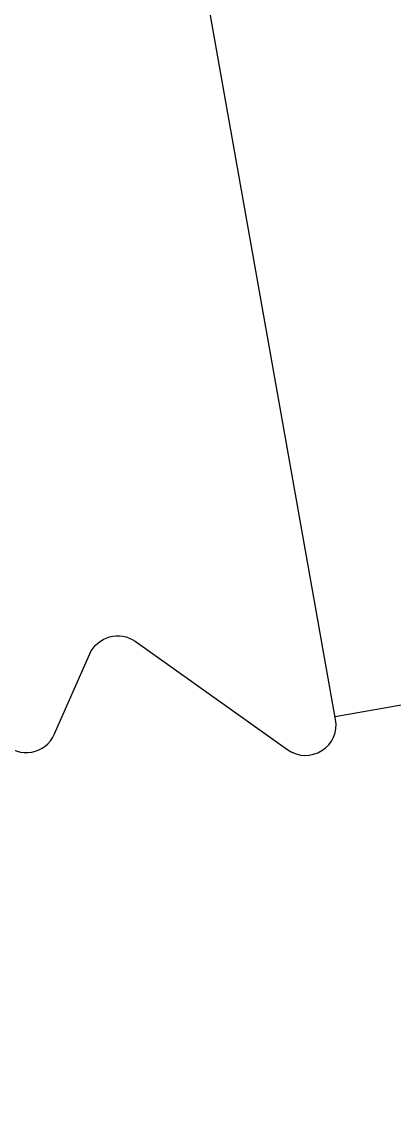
# Model space of a CAD drawing. Header units: millimetres. Extents: x -65527 to 8894748, y -37603 to 223697.
# Drawn here: x -31417.26 to -31413.55, y 101108.53 to 101119.33 of the extents above; entities that cross this region are included whole.
import ezdxf

# ---------------------------------------------------------------- set-up
doc = ezdxf.new("R2010")
doc.units = ezdxf.units.MM
doc.header["$LTSCALE"] = 10
doc.layers.add('Архитектура', color=251, linetype='Continuous')

msp = doc.modelspace()

# ---------------------------------------------------------------- linework, layer by layer
at = {"layer": 'Архитектура', "lineweight": 25, "transparency": 33554684}
msp.add_lwpolyline([(-31425.035, 101111.941), (-31424.315, 101112.068, 0.109814), (-31424.193, 101112.119), (-31422.301, 101113.321, -0.800036), (-31421.861, 101112.921, -0.079083), (-31423.86, 101110.515, 0.348803), (-31424.03, 101110.047, 0.436125), (-31423.158, 101109.905, 0.038423), (-31421.979, 101111.117, -0.086853), (-31420.369, 101112.467, -0.346763), (-31419.995, 101112.418), (-31419.387, 101111.783, 0.527877), (-31418.892, 101111.871), (-31418.539, 101112.676, -0.527877), (-31418.043, 101112.764), (-31417.435, 101112.129, 0.527877), (-31416.94, 101112.217), (-31416.587, 101113.022, -0.469739), (-31416.135, 101113.147), (-31414.614, 101112.064, 0.667984), (-31414.139, 101112.367), (-31415.71, 101121.227, 0.414214)], format="xyb", dxfattribs=at)
msp.add_lwpolyline([(-31425.035, 101111.941), (-31424.315, 101112.068, 0.109814), (-31424.193, 101112.119), (-31422.301, 101113.321, -0.800036), (-31421.861, 101112.921, -0.079083), (-31423.86, 101110.515, 0.348803), (-31424.03, 101110.047, 0.436125), (-31423.158, 101109.905, 0.038423), (-31421.979, 101111.117, -0.086853), (-31420.369, 101112.467, -0.346763), (-31419.995, 101112.418), (-31419.387, 101111.783, 0.527877), (-31418.892, 101111.871), (-31418.539, 101112.676, -0.527877), (-31418.043, 101112.764), (-31417.435, 101112.129, 0.527877), (-31416.94, 101112.217), (-31416.587, 101113.022, -0.469739), (-31416.135, 101113.147), (-31414.614, 101112.064, 0.667984), (-31414.139, 101112.367), (-31415.71, 101121.227, 0.414214)], format="xyb", dxfattribs=at)
msp.add_lwpolyline([(-31425.035, 101111.941), (-31424.315, 101112.068, 0.109814), (-31424.193, 101112.119), (-31422.301, 101113.321, -0.800036), (-31421.861, 101112.921, -0.079083), (-31423.86, 101110.515, 0.348803), (-31424.03, 101110.047, 0.436125), (-31423.158, 101109.905, 0.038423), (-31421.979, 101111.117, -0.086853), (-31420.369, 101112.467, -0.346763), (-31419.995, 101112.418), (-31419.387, 101111.783, 0.527877), (-31418.892, 101111.871), (-31418.539, 101112.676, -0.527877), (-31418.043, 101112.764), (-31417.435, 101112.129, 0.527877), (-31416.94, 101112.217), (-31416.587, 101113.022, -0.469739), (-31416.135, 101113.147), (-31414.614, 101112.064, 0.667984), (-31414.139, 101112.367), (-31415.71, 101121.227, 0.414214)], format="xyb", dxfattribs=at)
msp.add_lwpolyline([(-31425.035, 101111.941), (-31424.315, 101112.068, 0.109814), (-31424.193, 101112.119), (-31422.301, 101113.321, -0.800036), (-31421.861, 101112.921, -0.079083), (-31423.86, 101110.515, 0.348803), (-31424.03, 101110.047, 0.436125), (-31423.158, 101109.905, 0.038423), (-31421.979, 101111.117, -0.086853), (-31420.369, 101112.467, -0.346763), (-31419.995, 101112.418), (-31419.387, 101111.783, 0.527877), (-31418.892, 101111.871), (-31418.539, 101112.676, -0.527877), (-31418.043, 101112.764), (-31417.435, 101112.129, 0.527877), (-31416.94, 101112.217), (-31416.587, 101113.022, -0.469739), (-31416.135, 101113.147), (-31414.614, 101112.064, 0.667984), (-31414.139, 101112.367), (-31415.71, 101121.227, 0.414214)], format="xyb", dxfattribs=at)
msp.add_lwpolyline([(-31425.035, 101111.941), (-31424.315, 101112.068, 0.109814), (-31424.193, 101112.119), (-31422.301, 101113.321, -0.800036), (-31421.861, 101112.921, -0.079083), (-31423.86, 101110.515, 0.348803), (-31424.03, 101110.047, 0.436125), (-31423.158, 101109.905, 0.038423), (-31421.979, 101111.117, -0.086853), (-31420.369, 101112.467, -0.346763), (-31419.995, 101112.418), (-31419.387, 101111.783, 0.527877), (-31418.892, 101111.871), (-31418.539, 101112.676, -0.527877), (-31418.043, 101112.764), (-31417.435, 101112.129, 0.527877), (-31416.94, 101112.217), (-31416.587, 101113.022, -0.469739), (-31416.135, 101113.147), (-31414.614, 101112.064, 0.667984), (-31414.139, 101112.367), (-31415.71, 101121.227, 0.414214)], format="xyb", dxfattribs=at)
msp.add_lwpolyline([(-31425.035, 101111.941), (-31424.315, 101112.068, 0.109814), (-31424.193, 101112.119), (-31422.301, 101113.321, -0.800036), (-31421.861, 101112.921, -0.079083), (-31423.86, 101110.515, 0.348803), (-31424.03, 101110.047, 0.436125), (-31423.158, 101109.905, 0.038423), (-31421.979, 101111.117, -0.086853), (-31420.369, 101112.467, -0.346763), (-31419.995, 101112.418), (-31419.387, 101111.783, 0.527877), (-31418.892, 101111.871), (-31418.539, 101112.676, -0.527877), (-31418.043, 101112.764), (-31417.435, 101112.129, 0.527877), (-31416.94, 101112.217), (-31416.587, 101113.022, -0.469739), (-31416.135, 101113.147), (-31414.614, 101112.064, 0.667984), (-31414.139, 101112.367), (-31415.71, 101121.227, 0.414214)], format="xyb", dxfattribs=at)
msp.add_lwpolyline([(-31425.035, 101111.941), (-31424.315, 101112.068, 0.109814), (-31424.193, 101112.119), (-31422.301, 101113.321, -0.800036), (-31421.861, 101112.921, -0.079083), (-31423.86, 101110.515, 0.348803), (-31424.03, 101110.047, 0.436125), (-31423.158, 101109.905, 0.038423), (-31421.979, 101111.117, -0.086853), (-31420.369, 101112.467, -0.346763), (-31419.995, 101112.418), (-31419.387, 101111.783, 0.527877), (-31418.892, 101111.871), (-31418.539, 101112.676, -0.527877), (-31418.043, 101112.764), (-31417.435, 101112.129, 0.527877), (-31416.94, 101112.217), (-31416.587, 101113.022, -0.469739), (-31416.135, 101113.147), (-31414.614, 101112.064, 0.667984), (-31414.139, 101112.367), (-31415.71, 101121.227, 0.414214)], format="xyb", dxfattribs=at)
msp.add_lwpolyline([(-31425.035, 101111.941), (-31424.315, 101112.068, 0.109814), (-31424.193, 101112.119), (-31422.301, 101113.321, -0.800036), (-31421.861, 101112.921, -0.079083), (-31423.86, 101110.515, 0.348803), (-31424.03, 101110.047, 0.436125), (-31423.158, 101109.905, 0.038423), (-31421.979, 101111.117, -0.086853), (-31420.369, 101112.467, -0.346763), (-31419.995, 101112.418), (-31419.387, 101111.783, 0.527877), (-31418.892, 101111.871), (-31418.539, 101112.676, -0.527877), (-31418.043, 101112.764), (-31417.435, 101112.129, 0.527877), (-31416.94, 101112.217), (-31416.587, 101113.022, -0.469739), (-31416.135, 101113.147), (-31414.614, 101112.064, 0.667984), (-31414.139, 101112.367), (-31415.71, 101121.227, 0.414214)], format="xyb", dxfattribs=at)
msp.add_lwpolyline([(-31425.035, 101111.941), (-31424.315, 101112.068, 0.109814), (-31424.193, 101112.119), (-31422.301, 101113.321, -0.800036), (-31421.861, 101112.921, -0.079083), (-31423.86, 101110.515, 0.348803), (-31424.03, 101110.047, 0.436125), (-31423.158, 101109.905, 0.038423), (-31421.979, 101111.117, -0.086853), (-31420.369, 101112.467, -0.346763), (-31419.995, 101112.418), (-31419.387, 101111.783, 0.527877), (-31418.892, 101111.871), (-31418.539, 101112.676, -0.527877), (-31418.043, 101112.764), (-31417.435, 101112.129, 0.527877), (-31416.94, 101112.217), (-31416.587, 101113.022, -0.469739), (-31416.135, 101113.147), (-31414.614, 101112.064, 0.667984), (-31414.139, 101112.367), (-31415.71, 101121.227, 0.414214)], format="xyb", dxfattribs=at)
msp.add_lwpolyline([(-31425.035, 101111.941), (-31424.315, 101112.068, 0.109814), (-31424.193, 101112.119), (-31422.301, 101113.321, -0.800036), (-31421.861, 101112.921, -0.079083), (-31423.86, 101110.515, 0.348803), (-31424.03, 101110.047, 0.436125), (-31423.158, 101109.905, 0.038423), (-31421.979, 101111.117, -0.086853), (-31420.369, 101112.467, -0.346763), (-31419.995, 101112.418), (-31419.387, 101111.783, 0.527877), (-31418.892, 101111.871), (-31418.539, 101112.676, -0.527877), (-31418.043, 101112.764), (-31417.435, 101112.129, 0.527877), (-31416.94, 101112.217), (-31416.587, 101113.022, -0.469739), (-31416.135, 101113.147), (-31414.614, 101112.064, 0.667984), (-31414.139, 101112.367), (-31415.71, 101121.227, 0.414214)], format="xyb", dxfattribs=at)
msp.add_lwpolyline([(-31425.035, 101111.941), (-31424.315, 101112.068, 0.109814), (-31424.193, 101112.119), (-31422.301, 101113.321, -0.800036), (-31421.861, 101112.921, -0.079083), (-31423.86, 101110.515, 0.348803), (-31424.03, 101110.047, 0.436125), (-31423.158, 101109.905, 0.038423), (-31421.979, 101111.117, -0.086853), (-31420.369, 101112.467, -0.346763), (-31419.995, 101112.418), (-31419.387, 101111.783, 0.527877), (-31418.892, 101111.871), (-31418.539, 101112.676, -0.527877), (-31418.043, 101112.764), (-31417.435, 101112.129, 0.527877), (-31416.94, 101112.217), (-31416.587, 101113.022, -0.469739), (-31416.135, 101113.147), (-31414.614, 101112.064, 0.667984), (-31414.139, 101112.367), (-31415.71, 101121.227, 0.414214)], format="xyb", dxfattribs=at)
msp.add_lwpolyline([(-31425.035, 101111.941), (-31424.315, 101112.068, 0.109814), (-31424.193, 101112.119), (-31422.301, 101113.321, -0.800036), (-31421.861, 101112.921, -0.079083), (-31423.86, 101110.515, 0.348803), (-31424.03, 101110.047, 0.436125), (-31423.158, 101109.905, 0.038423), (-31421.979, 101111.117, -0.086853), (-31420.369, 101112.467, -0.346763), (-31419.995, 101112.418), (-31419.387, 101111.783, 0.527877), (-31418.892, 101111.871), (-31418.539, 101112.676, -0.527877), (-31418.043, 101112.764), (-31417.435, 101112.129, 0.527877), (-31416.94, 101112.217), (-31416.587, 101113.022, -0.469739), (-31416.135, 101113.147), (-31414.614, 101112.064, 0.667984), (-31414.139, 101112.367), (-31415.71, 101121.227, 0.414214)], format="xyb", dxfattribs=at)
msp.add_lwpolyline([(-31425.035, 101111.941), (-31424.315, 101112.068, 0.109814), (-31424.193, 101112.119), (-31422.301, 101113.321, -0.800036), (-31421.861, 101112.921, -0.079083), (-31423.86, 101110.515, 0.348803), (-31424.03, 101110.047, 0.436125), (-31423.158, 101109.905, 0.038423), (-31421.979, 101111.117, -0.086853), (-31420.369, 101112.467, -0.346763), (-31419.995, 101112.418), (-31419.387, 101111.783, 0.527877), (-31418.892, 101111.871), (-31418.539, 101112.676, -0.527877), (-31418.043, 101112.764), (-31417.435, 101112.129, 0.527877), (-31416.94, 101112.217), (-31416.587, 101113.022, -0.469739), (-31416.135, 101113.147), (-31414.614, 101112.064, 0.667984), (-31414.139, 101112.367), (-31415.71, 101121.227, 0.414214)], format="xyb", dxfattribs=at)
msp.add_lwpolyline([(-31425.035, 101111.941), (-31424.315, 101112.068, 0.109814), (-31424.193, 101112.119), (-31422.301, 101113.321, -0.800036), (-31421.861, 101112.921, -0.079083), (-31423.86, 101110.515, 0.348803), (-31424.03, 101110.047, 0.436125), (-31423.158, 101109.905, 0.038423), (-31421.979, 101111.117, -0.086853), (-31420.369, 101112.467, -0.346763), (-31419.995, 101112.418), (-31419.387, 101111.783, 0.527877), (-31418.892, 101111.871), (-31418.539, 101112.676, -0.527877), (-31418.043, 101112.764), (-31417.435, 101112.129, 0.527877), (-31416.94, 101112.217), (-31416.587, 101113.022, -0.469739), (-31416.135, 101113.147), (-31414.614, 101112.064, 0.667984), (-31414.139, 101112.367), (-31415.71, 101121.227, 0.414214)], format="xyb", dxfattribs=at)
msp.add_lwpolyline([(-31425.035, 101111.941), (-31424.315, 101112.068, 0.109814), (-31424.193, 101112.119), (-31422.301, 101113.321, -0.800036), (-31421.861, 101112.921, -0.079083), (-31423.86, 101110.515, 0.348803), (-31424.03, 101110.047, 0.436125), (-31423.158, 101109.905, 0.038423), (-31421.979, 101111.117, -0.086853), (-31420.369, 101112.467, -0.346763), (-31419.995, 101112.418), (-31419.387, 101111.783, 0.527877), (-31418.892, 101111.871), (-31418.539, 101112.676, -0.527877), (-31418.043, 101112.764), (-31417.435, 101112.129, 0.527877), (-31416.94, 101112.217), (-31416.587, 101113.022, -0.469739), (-31416.135, 101113.147), (-31414.614, 101112.064, 0.667984), (-31414.139, 101112.367), (-31415.71, 101121.227, 0.414214)], format="xyb", dxfattribs=at)
msp.add_lwpolyline([(-31425.035, 101111.941), (-31424.315, 101112.068, 0.109814), (-31424.193, 101112.119), (-31422.301, 101113.321, -0.800036), (-31421.861, 101112.921, -0.079083), (-31423.86, 101110.515, 0.348803), (-31424.03, 101110.047, 0.436125), (-31423.158, 101109.905, 0.038423), (-31421.979, 101111.117, -0.086853), (-31420.369, 101112.467, -0.346763), (-31419.995, 101112.418), (-31419.387, 101111.783, 0.527877), (-31418.892, 101111.871), (-31418.539, 101112.676, -0.527877), (-31418.043, 101112.764), (-31417.435, 101112.129, 0.527877), (-31416.94, 101112.217), (-31416.587, 101113.022, -0.469739), (-31416.135, 101113.147), (-31414.614, 101112.064, 0.667984), (-31414.139, 101112.367), (-31415.71, 101121.227, 0.414214)], format="xyb", dxfattribs=at)
msp.add_lwpolyline([(-31425.035, 101111.941), (-31424.315, 101112.068, 0.109814), (-31424.193, 101112.119), (-31422.301, 101113.321, -0.800036), (-31421.861, 101112.921, -0.079083), (-31423.86, 101110.515, 0.348803), (-31424.03, 101110.047, 0.436125), (-31423.158, 101109.905, 0.038423), (-31421.979, 101111.117, -0.086853), (-31420.369, 101112.467, -0.346763), (-31419.995, 101112.418), (-31419.387, 101111.783, 0.527877), (-31418.892, 101111.871), (-31418.539, 101112.676, -0.527877), (-31418.043, 101112.764), (-31417.435, 101112.129, 0.527877), (-31416.94, 101112.217), (-31416.587, 101113.022, -0.469739), (-31416.135, 101113.147), (-31414.614, 101112.064, 0.667984), (-31414.139, 101112.367), (-31415.71, 101121.227, 0.414214)], format="xyb", dxfattribs=at)
msp.add_lwpolyline([(-31425.035, 101111.941), (-31424.315, 101112.068, 0.109814), (-31424.193, 101112.119), (-31422.301, 101113.321, -0.800036), (-31421.861, 101112.921, -0.079083), (-31423.86, 101110.515, 0.348803), (-31424.03, 101110.047, 0.436125), (-31423.158, 101109.905, 0.038423), (-31421.979, 101111.117, -0.086853), (-31420.369, 101112.467, -0.346763), (-31419.995, 101112.418), (-31419.387, 101111.783, 0.527877), (-31418.892, 101111.871), (-31418.539, 101112.676, -0.527877), (-31418.043, 101112.764), (-31417.435, 101112.129, 0.527877), (-31416.94, 101112.217), (-31416.587, 101113.022, -0.469739), (-31416.135, 101113.147), (-31414.614, 101112.064, 0.667984), (-31414.139, 101112.367), (-31415.71, 101121.227, 0.414214)], format="xyb", dxfattribs=at)
msp.add_lwpolyline([(-31425.035, 101111.941), (-31424.315, 101112.068, 0.109814), (-31424.193, 101112.119), (-31422.301, 101113.321, -0.800036), (-31421.861, 101112.921, -0.079083), (-31423.86, 101110.515, 0.348803), (-31424.03, 101110.047, 0.436125), (-31423.158, 101109.905, 0.038423), (-31421.979, 101111.117, -0.086853), (-31420.369, 101112.467, -0.346763), (-31419.995, 101112.418), (-31419.387, 101111.783, 0.527877), (-31418.892, 101111.871), (-31418.539, 101112.676, -0.527877), (-31418.043, 101112.764), (-31417.435, 101112.129, 0.527877), (-31416.94, 101112.217), (-31416.587, 101113.022, -0.469739), (-31416.135, 101113.147), (-31414.614, 101112.064, 0.667984), (-31414.139, 101112.367), (-31415.71, 101121.227, 0.414214)], format="xyb", dxfattribs=at)
msp.add_lwpolyline([(-31425.035, 101111.941), (-31424.315, 101112.068, 0.109814), (-31424.193, 101112.119), (-31422.301, 101113.321, -0.800036), (-31421.861, 101112.921, -0.079083), (-31423.86, 101110.515, 0.348803), (-31424.03, 101110.047, 0.436125), (-31423.158, 101109.905, 0.038423), (-31421.979, 101111.117, -0.086853), (-31420.369, 101112.467, -0.346763), (-31419.995, 101112.418), (-31419.387, 101111.783, 0.527877), (-31418.892, 101111.871), (-31418.539, 101112.676, -0.527877), (-31418.043, 101112.764), (-31417.435, 101112.129, 0.527877), (-31416.94, 101112.217), (-31416.587, 101113.022, -0.469739), (-31416.135, 101113.147), (-31414.614, 101112.064, 0.667984), (-31414.139, 101112.367), (-31415.71, 101121.227, 0.414214)], format="xyb", dxfattribs=at)
msp.add_lwpolyline([(-31425.035, 101111.941), (-31424.315, 101112.068, 0.109814), (-31424.193, 101112.119), (-31422.301, 101113.321, -0.800036), (-31421.861, 101112.921, -0.079083), (-31423.86, 101110.515, 0.348803), (-31424.03, 101110.047, 0.436125), (-31423.158, 101109.905, 0.038423), (-31421.979, 101111.117, -0.086853), (-31420.369, 101112.467, -0.346763), (-31419.995, 101112.418), (-31419.387, 101111.783, 0.527877), (-31418.892, 101111.871), (-31418.539, 101112.676, -0.527877), (-31418.043, 101112.764), (-31417.435, 101112.129, 0.527877), (-31416.94, 101112.217), (-31416.587, 101113.022, -0.469739), (-31416.135, 101113.147), (-31414.614, 101112.064, 0.667984), (-31414.139, 101112.367), (-31415.71, 101121.227, 0.414214)], format="xyb", dxfattribs=at)
msp.add_lwpolyline([(-31425.035, 101111.941), (-31424.315, 101112.068, 0.109814), (-31424.193, 101112.119), (-31422.301, 101113.321, -0.800036), (-31421.861, 101112.921, -0.079083), (-31423.86, 101110.515, 0.348803), (-31424.03, 101110.047, 0.436125), (-31423.158, 101109.905, 0.038423), (-31421.979, 101111.117, -0.086853), (-31420.369, 101112.467, -0.346763), (-31419.995, 101112.418), (-31419.387, 101111.783, 0.527877), (-31418.892, 101111.871), (-31418.539, 101112.676, -0.527877), (-31418.043, 101112.764), (-31417.435, 101112.129, 0.527877), (-31416.94, 101112.217), (-31416.587, 101113.022, -0.469739), (-31416.135, 101113.147), (-31414.614, 101112.064, 0.667984), (-31414.139, 101112.367), (-31415.71, 101121.227, 0.414214)], format="xyb", dxfattribs=at)
msp.add_lwpolyline([(-31425.035, 101111.941), (-31424.315, 101112.068, 0.109814), (-31424.193, 101112.119), (-31422.301, 101113.321, -0.800036), (-31421.861, 101112.921, -0.079083), (-31423.86, 101110.515, 0.348803), (-31424.03, 101110.047, 0.436125), (-31423.158, 101109.905, 0.038423), (-31421.979, 101111.117, -0.086853), (-31420.369, 101112.467, -0.346763), (-31419.995, 101112.418), (-31419.387, 101111.783, 0.527877), (-31418.892, 101111.871), (-31418.539, 101112.676, -0.527877), (-31418.043, 101112.764), (-31417.435, 101112.129, 0.527877), (-31416.94, 101112.217), (-31416.587, 101113.022, -0.469739), (-31416.135, 101113.147), (-31414.614, 101112.064, 0.667984), (-31414.139, 101112.367), (-31415.71, 101121.227, 0.414214)], format="xyb", dxfattribs=at)
msp.add_lwpolyline([(-31425.035, 101111.941), (-31424.315, 101112.068, 0.109814), (-31424.193, 101112.119), (-31422.301, 101113.321, -0.800036), (-31421.861, 101112.921, -0.079083), (-31423.86, 101110.515, 0.348803), (-31424.03, 101110.047, 0.436125), (-31423.158, 101109.905, 0.038423), (-31421.979, 101111.117, -0.086853), (-31420.369, 101112.467, -0.346763), (-31419.995, 101112.418), (-31419.387, 101111.783, 0.527877), (-31418.892, 101111.871), (-31418.539, 101112.676, -0.527877), (-31418.043, 101112.764), (-31417.435, 101112.129, 0.527877), (-31416.94, 101112.217), (-31416.587, 101113.022, -0.469739), (-31416.135, 101113.147), (-31414.614, 101112.064, 0.667984), (-31414.139, 101112.367), (-31415.71, 101121.227, 0.414214)], format="xyb", dxfattribs=at)
msp.add_lwpolyline([(-31425.035, 101111.941), (-31424.315, 101112.068, 0.109814), (-31424.193, 101112.119), (-31422.301, 101113.321, -0.800036), (-31421.861, 101112.921, -0.079083), (-31423.86, 101110.515, 0.348803), (-31424.03, 101110.047, 0.436125), (-31423.158, 101109.905, 0.038423), (-31421.979, 101111.117, -0.086853), (-31420.369, 101112.467, -0.346763), (-31419.995, 101112.418), (-31419.387, 101111.783, 0.527877), (-31418.892, 101111.871), (-31418.539, 101112.676, -0.527877), (-31418.043, 101112.764), (-31417.435, 101112.129, 0.527877), (-31416.94, 101112.217), (-31416.587, 101113.022, -0.469739), (-31416.135, 101113.147), (-31414.614, 101112.064, 0.667984), (-31414.139, 101112.367), (-31415.71, 101121.227, 0.414214)], format="xyb", dxfattribs=at)
msp.add_lwpolyline([(-31425.035, 101111.941), (-31424.315, 101112.068, 0.109814), (-31424.193, 101112.119), (-31422.301, 101113.321, -0.800036), (-31421.861, 101112.921, -0.079083), (-31423.86, 101110.515, 0.348803), (-31424.03, 101110.047, 0.436125), (-31423.158, 101109.905, 0.038423), (-31421.979, 101111.117, -0.086853), (-31420.369, 101112.467, -0.346763), (-31419.995, 101112.418), (-31419.387, 101111.783, 0.527877), (-31418.892, 101111.871), (-31418.539, 101112.676, -0.527877), (-31418.043, 101112.764), (-31417.435, 101112.129, 0.527877), (-31416.94, 101112.217), (-31416.587, 101113.022, -0.469739), (-31416.135, 101113.147), (-31414.614, 101112.064, 0.667984), (-31414.139, 101112.367), (-31415.71, 101121.227, 0.414214)], format="xyb", dxfattribs=at)
msp.add_lwpolyline([(-31425.035, 101111.941), (-31424.315, 101112.068, 0.109814), (-31424.193, 101112.119), (-31422.301, 101113.321, -0.800036), (-31421.861, 101112.921, -0.079083), (-31423.86, 101110.515, 0.348803), (-31424.03, 101110.047, 0.436125), (-31423.158, 101109.905, 0.038423), (-31421.979, 101111.117, -0.086853), (-31420.369, 101112.467, -0.346763), (-31419.995, 101112.418), (-31419.387, 101111.783, 0.527877), (-31418.892, 101111.871), (-31418.539, 101112.676, -0.527877), (-31418.043, 101112.764), (-31417.435, 101112.129, 0.527877), (-31416.94, 101112.217), (-31416.587, 101113.022, -0.469739), (-31416.135, 101113.147), (-31414.614, 101112.064, 0.667984), (-31414.139, 101112.367), (-31415.71, 101121.227, 0.414214)], format="xyb", dxfattribs=at)
msp.add_lwpolyline([(-31425.035, 101111.941), (-31424.315, 101112.068, 0.109814), (-31424.193, 101112.119), (-31422.301, 101113.321, -0.800036), (-31421.861, 101112.921, -0.079083), (-31423.86, 101110.515, 0.348803), (-31424.03, 101110.047, 0.436125), (-31423.158, 101109.905, 0.038423), (-31421.979, 101111.117, -0.086853), (-31420.369, 101112.467, -0.346763), (-31419.995, 101112.418), (-31419.387, 101111.783, 0.527877), (-31418.892, 101111.871), (-31418.539, 101112.676, -0.527877), (-31418.043, 101112.764), (-31417.435, 101112.129, 0.527877), (-31416.94, 101112.217), (-31416.587, 101113.022, -0.469739), (-31416.135, 101113.147), (-31414.614, 101112.064, 0.667984), (-31414.139, 101112.367), (-31415.71, 101121.227, 0.414214)], format="xyb", dxfattribs=at)
msp.add_lwpolyline([(-31425.035, 101111.941), (-31424.315, 101112.068, 0.109814), (-31424.193, 101112.119), (-31422.301, 101113.321, -0.800036), (-31421.861, 101112.921, -0.079083), (-31423.86, 101110.515, 0.348803), (-31424.03, 101110.047, 0.436125), (-31423.158, 101109.905, 0.038423), (-31421.979, 101111.117, -0.086853), (-31420.369, 101112.467, -0.346763), (-31419.995, 101112.418), (-31419.387, 101111.783, 0.527877), (-31418.892, 101111.871), (-31418.539, 101112.676, -0.527877), (-31418.043, 101112.764), (-31417.435, 101112.129, 0.527877), (-31416.94, 101112.217), (-31416.587, 101113.022, -0.469739), (-31416.135, 101113.147), (-31414.614, 101112.064, 0.667984), (-31414.139, 101112.367), (-31415.71, 101121.227, 0.414214)], format="xyb", dxfattribs=at)
msp.add_lwpolyline([(-31425.035, 101111.941), (-31424.315, 101112.068, 0.109814), (-31424.193, 101112.119), (-31422.301, 101113.321, -0.800036), (-31421.861, 101112.921, -0.079083), (-31423.86, 101110.515, 0.348803), (-31424.03, 101110.047, 0.436125), (-31423.158, 101109.905, 0.038423), (-31421.979, 101111.117, -0.086853), (-31420.369, 101112.467, -0.346763), (-31419.995, 101112.418), (-31419.387, 101111.783, 0.527877), (-31418.892, 101111.871), (-31418.539, 101112.676, -0.527877), (-31418.043, 101112.764), (-31417.435, 101112.129, 0.527877), (-31416.94, 101112.217), (-31416.587, 101113.022, -0.469739), (-31416.135, 101113.147), (-31414.614, 101112.064, 0.667984), (-31414.139, 101112.367), (-31415.71, 101121.227, 0.414214)], format="xyb", dxfattribs=at)
msp.add_lwpolyline([(-31425.035, 101111.941), (-31424.315, 101112.068, 0.109814), (-31424.193, 101112.119), (-31422.301, 101113.321, -0.800036), (-31421.861, 101112.921, -0.079083), (-31423.86, 101110.515, 0.348803), (-31424.03, 101110.047, 0.436125), (-31423.158, 101109.905, 0.038423), (-31421.979, 101111.117, -0.086853), (-31420.369, 101112.467, -0.346763), (-31419.995, 101112.418), (-31419.387, 101111.783, 0.527877), (-31418.892, 101111.871), (-31418.539, 101112.676, -0.527877), (-31418.043, 101112.764), (-31417.435, 101112.129, 0.527877), (-31416.94, 101112.217), (-31416.587, 101113.022, -0.469739), (-31416.135, 101113.147), (-31414.614, 101112.064, 0.667984), (-31414.139, 101112.367), (-31415.71, 101121.227, 0.414214)], format="xyb", dxfattribs=at)
msp.add_lwpolyline([(-31425.035, 101111.941), (-31424.315, 101112.068, 0.109814), (-31424.193, 101112.119), (-31422.301, 101113.321, -0.800036), (-31421.861, 101112.921, -0.079083), (-31423.86, 101110.515, 0.348803), (-31424.03, 101110.047, 0.436125), (-31423.158, 101109.905, 0.038423), (-31421.979, 101111.117, -0.086853), (-31420.369, 101112.467, -0.346763), (-31419.995, 101112.418), (-31419.387, 101111.783, 0.527877), (-31418.892, 101111.871), (-31418.539, 101112.676, -0.527877), (-31418.043, 101112.764), (-31417.435, 101112.129, 0.527877), (-31416.94, 101112.217), (-31416.587, 101113.022, -0.469739), (-31416.135, 101113.147), (-31414.614, 101112.064, 0.667984), (-31414.139, 101112.367), (-31415.71, 101121.227, 0.414214)], format="xyb", dxfattribs=at)
msp.add_lwpolyline([(-31425.035, 101111.941), (-31424.315, 101112.068, 0.109814), (-31424.193, 101112.119), (-31422.301, 101113.321, -0.800036), (-31421.861, 101112.921, -0.079083), (-31423.86, 101110.515, 0.348803), (-31424.03, 101110.047, 0.436125), (-31423.158, 101109.905, 0.038423), (-31421.979, 101111.117, -0.086853), (-31420.369, 101112.467, -0.346763), (-31419.995, 101112.418), (-31419.387, 101111.783, 0.527877), (-31418.892, 101111.871), (-31418.539, 101112.676, -0.527877), (-31418.043, 101112.764), (-31417.435, 101112.129, 0.527877), (-31416.94, 101112.217), (-31416.587, 101113.022, -0.469739), (-31416.135, 101113.147), (-31414.614, 101112.064, 0.667984), (-31414.139, 101112.367), (-31415.71, 101121.227, 0.414214)], format="xyb", dxfattribs=at)
msp.add_lwpolyline([(-31425.035, 101111.941), (-31424.315, 101112.068, 0.109814), (-31424.193, 101112.119), (-31422.301, 101113.321, -0.800036), (-31421.861, 101112.921, -0.079083), (-31423.86, 101110.515, 0.348803), (-31424.03, 101110.047, 0.436125), (-31423.158, 101109.905, 0.038423), (-31421.979, 101111.117, -0.086853), (-31420.369, 101112.467, -0.346763), (-31419.995, 101112.418), (-31419.387, 101111.783, 0.527877), (-31418.892, 101111.871), (-31418.539, 101112.676, -0.527877), (-31418.043, 101112.764), (-31417.435, 101112.129, 0.527877), (-31416.94, 101112.217), (-31416.587, 101113.022, -0.469739), (-31416.135, 101113.147), (-31414.614, 101112.064, 0.667984), (-31414.139, 101112.367), (-31415.71, 101121.227, 0.414214)], format="xyb", dxfattribs=at)
msp.add_lwpolyline([(-31425.035, 101111.941), (-31424.315, 101112.068, 0.109814), (-31424.193, 101112.119), (-31422.301, 101113.321, -0.800036), (-31421.861, 101112.921, -0.079083), (-31423.86, 101110.515, 0.348803), (-31424.03, 101110.047, 0.436125), (-31423.158, 101109.905, 0.038423), (-31421.979, 101111.117, -0.086853), (-31420.369, 101112.467, -0.346763), (-31419.995, 101112.418), (-31419.387, 101111.783, 0.527877), (-31418.892, 101111.871), (-31418.539, 101112.676, -0.527877), (-31418.043, 101112.764), (-31417.435, 101112.129, 0.527877), (-31416.94, 101112.217), (-31416.587, 101113.022, -0.469739), (-31416.135, 101113.147), (-31414.614, 101112.064, 0.667984), (-31414.139, 101112.367), (-31415.71, 101121.227, 0.414214)], format="xyb", dxfattribs=at)
msp.add_lwpolyline([(-31425.035, 101111.941), (-31424.315, 101112.068, 0.109814), (-31424.193, 101112.119), (-31422.301, 101113.321, -0.800036), (-31421.861, 101112.921, -0.079083), (-31423.86, 101110.515, 0.348803), (-31424.03, 101110.047, 0.436125), (-31423.158, 101109.905, 0.038423), (-31421.979, 101111.117, -0.086853), (-31420.369, 101112.467, -0.346763), (-31419.995, 101112.418), (-31419.387, 101111.783, 0.527877), (-31418.892, 101111.871), (-31418.539, 101112.676, -0.527877), (-31418.043, 101112.764), (-31417.435, 101112.129, 0.527877), (-31416.94, 101112.217), (-31416.587, 101113.022, -0.469739), (-31416.135, 101113.147), (-31414.614, 101112.064, 0.667984), (-31414.139, 101112.367), (-31415.71, 101121.227, 0.414214)], format="xyb", dxfattribs=at)
msp.add_lwpolyline([(-31425.035, 101111.941), (-31424.315, 101112.068, 0.109814), (-31424.193, 101112.119), (-31422.301, 101113.321, -0.800036), (-31421.861, 101112.921, -0.079083), (-31423.86, 101110.515, 0.348803), (-31424.03, 101110.047, 0.436125), (-31423.158, 101109.905, 0.038423), (-31421.979, 101111.117, -0.086853), (-31420.369, 101112.467, -0.346763), (-31419.995, 101112.418), (-31419.387, 101111.783, 0.527877), (-31418.892, 101111.871), (-31418.539, 101112.676, -0.527877), (-31418.043, 101112.764), (-31417.435, 101112.129, 0.527877), (-31416.94, 101112.217), (-31416.587, 101113.022, -0.469739), (-31416.135, 101113.147), (-31414.614, 101112.064, 0.667984), (-31414.139, 101112.367), (-31415.71, 101121.227, 0.414214)], format="xyb", dxfattribs=at)
msp.add_lwpolyline([(-31425.035, 101111.941), (-31424.315, 101112.068, 0.109814), (-31424.193, 101112.119), (-31422.301, 101113.321, -0.800036), (-31421.861, 101112.921, -0.079083), (-31423.86, 101110.515, 0.348803), (-31424.03, 101110.047, 0.436125), (-31423.158, 101109.905, 0.038423), (-31421.979, 101111.117, -0.086853), (-31420.369, 101112.467, -0.346763), (-31419.995, 101112.418), (-31419.387, 101111.783, 0.527877), (-31418.892, 101111.871), (-31418.539, 101112.676, -0.527877), (-31418.043, 101112.764), (-31417.435, 101112.129, 0.527877), (-31416.94, 101112.217), (-31416.587, 101113.022, -0.469739), (-31416.135, 101113.147), (-31414.614, 101112.064, 0.667984), (-31414.139, 101112.367), (-31415.71, 101121.227, 0.414214)], format="xyb", dxfattribs=at)
msp.add_lwpolyline([(-31425.035, 101111.941), (-31424.315, 101112.068, 0.109814), (-31424.193, 101112.119), (-31422.301, 101113.321, -0.800036), (-31421.861, 101112.921, -0.079083), (-31423.86, 101110.515, 0.348803), (-31424.03, 101110.047, 0.436125), (-31423.158, 101109.905, 0.038423), (-31421.979, 101111.117, -0.086853), (-31420.369, 101112.467, -0.346763), (-31419.995, 101112.418), (-31419.387, 101111.783, 0.527877), (-31418.892, 101111.871), (-31418.539, 101112.676, -0.527877), (-31418.043, 101112.764), (-31417.435, 101112.129, 0.527877), (-31416.94, 101112.217), (-31416.587, 101113.022, -0.469739), (-31416.135, 101113.147), (-31414.614, 101112.064, 0.667984), (-31414.139, 101112.367), (-31415.71, 101121.227, 0.414214)], format="xyb", dxfattribs=at)
msp.add_lwpolyline([(-31425.035, 101111.941), (-31424.315, 101112.068, 0.109814), (-31424.193, 101112.119), (-31422.301, 101113.321, -0.800036), (-31421.861, 101112.921, -0.079083), (-31423.86, 101110.515, 0.348803), (-31424.03, 101110.047, 0.436125), (-31423.158, 101109.905, 0.038423), (-31421.979, 101111.117, -0.086853), (-31420.369, 101112.467, -0.346763), (-31419.995, 101112.418), (-31419.387, 101111.783, 0.527877), (-31418.892, 101111.871), (-31418.539, 101112.676, -0.527877), (-31418.043, 101112.764), (-31417.435, 101112.129, 0.527877), (-31416.94, 101112.217), (-31416.587, 101113.022, -0.469739), (-31416.135, 101113.147), (-31414.614, 101112.064, 0.667984), (-31414.139, 101112.367), (-31415.71, 101121.227, 0.414214)], format="xyb", dxfattribs=at)
msp.add_lwpolyline([(-31425.035, 101111.941), (-31424.315, 101112.068, 0.109814), (-31424.193, 101112.119), (-31422.301, 101113.321, -0.800036), (-31421.861, 101112.921, -0.079083), (-31423.86, 101110.515, 0.348803), (-31424.03, 101110.047, 0.436125), (-31423.158, 101109.905, 0.038423), (-31421.979, 101111.117, -0.086853), (-31420.369, 101112.467, -0.346763), (-31419.995, 101112.418), (-31419.387, 101111.783, 0.527877), (-31418.892, 101111.871), (-31418.539, 101112.676, -0.527877), (-31418.043, 101112.764), (-31417.435, 101112.129, 0.527877), (-31416.94, 101112.217), (-31416.587, 101113.022, -0.469739), (-31416.135, 101113.147), (-31414.614, 101112.064, 0.667984), (-31414.139, 101112.367), (-31415.71, 101121.227, 0.414214)], format="xyb", dxfattribs=at)
msp.add_lwpolyline([(-31425.035, 101111.941), (-31424.315, 101112.068, 0.109814), (-31424.193, 101112.119), (-31422.301, 101113.321, -0.800036), (-31421.861, 101112.921, -0.079083), (-31423.86, 101110.515, 0.348803), (-31424.03, 101110.047, 0.436125), (-31423.158, 101109.905, 0.038423), (-31421.979, 101111.117, -0.086853), (-31420.369, 101112.467, -0.346763), (-31419.995, 101112.418), (-31419.387, 101111.783, 0.527877), (-31418.892, 101111.871), (-31418.539, 101112.676, -0.527877), (-31418.043, 101112.764), (-31417.435, 101112.129, 0.527877), (-31416.94, 101112.217), (-31416.587, 101113.022, -0.469739), (-31416.135, 101113.147), (-31414.614, 101112.064, 0.667984), (-31414.139, 101112.367), (-31415.71, 101121.227, 0.414214)], format="xyb", dxfattribs=at)
msp.add_lwpolyline([(-31425.035, 101111.941), (-31424.315, 101112.068, 0.109814), (-31424.193, 101112.119), (-31422.301, 101113.321, -0.800036), (-31421.861, 101112.921, -0.079083), (-31423.86, 101110.515, 0.348803), (-31424.03, 101110.047, 0.436125), (-31423.158, 101109.905, 0.038423), (-31421.979, 101111.117, -0.086853), (-31420.369, 101112.467, -0.346763), (-31419.995, 101112.418), (-31419.387, 101111.783, 0.527877), (-31418.892, 101111.871), (-31418.539, 101112.676, -0.527877), (-31418.043, 101112.764), (-31417.435, 101112.129, 0.527877), (-31416.94, 101112.217), (-31416.587, 101113.022, -0.469739), (-31416.135, 101113.147), (-31414.614, 101112.064, 0.667984), (-31414.139, 101112.367), (-31415.71, 101121.227, 0.414214)], format="xyb", dxfattribs=at)
msp.add_lwpolyline([(-31425.035, 101111.941), (-31424.315, 101112.068, 0.109814), (-31424.193, 101112.119), (-31422.301, 101113.321, -0.800036), (-31421.861, 101112.921, -0.079083), (-31423.86, 101110.515, 0.348803), (-31424.03, 101110.047, 0.436125), (-31423.158, 101109.905, 0.038423), (-31421.979, 101111.117, -0.086853), (-31420.369, 101112.467, -0.346763), (-31419.995, 101112.418), (-31419.387, 101111.783, 0.527877), (-31418.892, 101111.871), (-31418.539, 101112.676, -0.527877), (-31418.043, 101112.764), (-31417.435, 101112.129, 0.527877), (-31416.94, 101112.217), (-31416.587, 101113.022, -0.469739), (-31416.135, 101113.147), (-31414.614, 101112.064, 0.667984), (-31414.139, 101112.367), (-31415.71, 101121.227, 0.414214)], format="xyb", dxfattribs=at)
msp.add_lwpolyline([(-31425.035, 101111.941), (-31424.315, 101112.068, 0.109814), (-31424.193, 101112.119), (-31422.301, 101113.321, -0.800036), (-31421.861, 101112.921, -0.079083), (-31423.86, 101110.515, 0.348803), (-31424.03, 101110.047, 0.436125), (-31423.158, 101109.905, 0.038423), (-31421.979, 101111.117, -0.086853), (-31420.369, 101112.467, -0.346763), (-31419.995, 101112.418), (-31419.387, 101111.783, 0.527877), (-31418.892, 101111.871), (-31418.539, 101112.676, -0.527877), (-31418.043, 101112.764), (-31417.435, 101112.129, 0.527877), (-31416.94, 101112.217), (-31416.587, 101113.022, -0.469739), (-31416.135, 101113.147), (-31414.614, 101112.064, 0.667984), (-31414.139, 101112.367), (-31415.71, 101121.227, 0.414214)], format="xyb", dxfattribs=at)
msp.add_lwpolyline([(-31425.035, 101111.941), (-31424.315, 101112.068, 0.109814), (-31424.193, 101112.119), (-31422.301, 101113.321, -0.800036), (-31421.861, 101112.921, -0.079083), (-31423.86, 101110.515, 0.348803), (-31424.03, 101110.047, 0.436125), (-31423.158, 101109.905, 0.038423), (-31421.979, 101111.117, -0.086853), (-31420.369, 101112.467, -0.346763), (-31419.995, 101112.418), (-31419.387, 101111.783, 0.527877), (-31418.892, 101111.871), (-31418.539, 101112.676, -0.527877), (-31418.043, 101112.764), (-31417.435, 101112.129, 0.527877), (-31416.94, 101112.217), (-31416.587, 101113.022, -0.469739), (-31416.135, 101113.147), (-31414.614, 101112.064, 0.667984), (-31414.139, 101112.367), (-31415.71, 101121.227, 0.414214)], format="xyb", dxfattribs=at)
msp.add_lwpolyline([(-31425.035, 101111.941), (-31424.315, 101112.068, 0.109814), (-31424.193, 101112.119), (-31422.301, 101113.321, -0.800036), (-31421.861, 101112.921, -0.079083), (-31423.86, 101110.515, 0.348803), (-31424.03, 101110.047, 0.436125), (-31423.158, 101109.905, 0.038423), (-31421.979, 101111.117, -0.086853), (-31420.369, 101112.467, -0.346763), (-31419.995, 101112.418), (-31419.387, 101111.783, 0.527877), (-31418.892, 101111.871), (-31418.539, 101112.676, -0.527877), (-31418.043, 101112.764), (-31417.435, 101112.129, 0.527877), (-31416.94, 101112.217), (-31416.587, 101113.022, -0.469739), (-31416.135, 101113.147), (-31414.614, 101112.064, 0.667984), (-31414.139, 101112.367), (-31415.71, 101121.227, 0.414214)], format="xyb", dxfattribs=at)
msp.add_lwpolyline([(-31425.035, 101111.941), (-31424.315, 101112.068, 0.109814), (-31424.193, 101112.119), (-31422.301, 101113.321, -0.800036), (-31421.861, 101112.921, -0.079083), (-31423.86, 101110.515, 0.348803), (-31424.03, 101110.047, 0.436125), (-31423.158, 101109.905, 0.038423), (-31421.979, 101111.117, -0.086853), (-31420.369, 101112.467, -0.346763), (-31419.995, 101112.418), (-31419.387, 101111.783, 0.527877), (-31418.892, 101111.871), (-31418.539, 101112.676, -0.527877), (-31418.043, 101112.764), (-31417.435, 101112.129, 0.527877), (-31416.94, 101112.217), (-31416.587, 101113.022, -0.469739), (-31416.135, 101113.147), (-31414.614, 101112.064, 0.667984), (-31414.139, 101112.367), (-31415.71, 101121.227, 0.414214)], format="xyb", dxfattribs=at)
msp.add_lwpolyline([(-31425.035, 101111.941), (-31424.315, 101112.068, 0.109814), (-31424.193, 101112.119), (-31422.301, 101113.321, -0.800036), (-31421.861, 101112.921, -0.079083), (-31423.86, 101110.515, 0.348803), (-31424.03, 101110.047, 0.436125), (-31423.158, 101109.905, 0.038423), (-31421.979, 101111.117, -0.086853), (-31420.369, 101112.467, -0.346763), (-31419.995, 101112.418), (-31419.387, 101111.783, 0.527877), (-31418.892, 101111.871), (-31418.539, 101112.676, -0.527877), (-31418.043, 101112.764), (-31417.435, 101112.129, 0.527877), (-31416.94, 101112.217), (-31416.587, 101113.022, -0.469739), (-31416.135, 101113.147), (-31414.614, 101112.064, 0.667984), (-31414.139, 101112.367), (-31415.71, 101121.227, 0.414214)], format="xyb", dxfattribs=at)
msp.add_lwpolyline([(-31425.035, 101111.941), (-31424.315, 101112.068, 0.109814), (-31424.193, 101112.119), (-31422.301, 101113.321, -0.800036), (-31421.861, 101112.921, -0.079083), (-31423.86, 101110.515, 0.348803), (-31424.03, 101110.047, 0.436125), (-31423.158, 101109.905, 0.038423), (-31421.979, 101111.117, -0.086853), (-31420.369, 101112.467, -0.346763), (-31419.995, 101112.418), (-31419.387, 101111.783, 0.527877), (-31418.892, 101111.871), (-31418.539, 101112.676, -0.527877), (-31418.043, 101112.764), (-31417.435, 101112.129, 0.527877), (-31416.94, 101112.217), (-31416.587, 101113.022, -0.469739), (-31416.135, 101113.147), (-31414.614, 101112.064, 0.667984), (-31414.139, 101112.367), (-31415.71, 101121.227, 0.414214)], format="xyb", dxfattribs=at)
msp.add_lwpolyline([(-31425.035, 101111.941), (-31424.315, 101112.068, 0.109814), (-31424.193, 101112.119), (-31422.301, 101113.321, -0.800036), (-31421.861, 101112.921, -0.079083), (-31423.86, 101110.515, 0.348803), (-31424.03, 101110.047, 0.436125), (-31423.158, 101109.905, 0.038423), (-31421.979, 101111.117, -0.086853), (-31420.369, 101112.467, -0.346763), (-31419.995, 101112.418), (-31419.387, 101111.783, 0.527877), (-31418.892, 101111.871), (-31418.539, 101112.676, -0.527877), (-31418.043, 101112.764), (-31417.435, 101112.129, 0.527877), (-31416.94, 101112.217), (-31416.587, 101113.022, -0.469739), (-31416.135, 101113.147), (-31414.614, 101112.064, 0.667984), (-31414.139, 101112.367), (-31415.71, 101121.227, 0.414214)], format="xyb", dxfattribs=at)
msp.add_lwpolyline([(-31425.035, 101111.941), (-31424.315, 101112.068, 0.109814), (-31424.193, 101112.119), (-31422.301, 101113.321, -0.800036), (-31421.861, 101112.921, -0.079083), (-31423.86, 101110.515, 0.348803), (-31424.03, 101110.047, 0.436125), (-31423.158, 101109.905, 0.038423), (-31421.979, 101111.117, -0.086853), (-31420.369, 101112.467, -0.346763), (-31419.995, 101112.418), (-31419.387, 101111.783, 0.527877), (-31418.892, 101111.871), (-31418.539, 101112.676, -0.527877), (-31418.043, 101112.764), (-31417.435, 101112.129, 0.527877), (-31416.94, 101112.217), (-31416.587, 101113.022, -0.469739), (-31416.135, 101113.147), (-31414.614, 101112.064, 0.667984), (-31414.139, 101112.367), (-31415.71, 101121.227, 0.414214)], format="xyb", dxfattribs=at)
msp.add_lwpolyline([(-31425.035, 101111.941), (-31424.315, 101112.068, 0.109814), (-31424.193, 101112.119), (-31422.301, 101113.321, -0.800036), (-31421.861, 101112.921, -0.079083), (-31423.86, 101110.515, 0.348803), (-31424.03, 101110.047, 0.436125), (-31423.158, 101109.905, 0.038423), (-31421.979, 101111.117, -0.086853), (-31420.369, 101112.467, -0.346763), (-31419.995, 101112.418), (-31419.387, 101111.783, 0.527877), (-31418.892, 101111.871), (-31418.539, 101112.676, -0.527877), (-31418.043, 101112.764), (-31417.435, 101112.129, 0.527877), (-31416.94, 101112.217), (-31416.587, 101113.022, -0.469739), (-31416.135, 101113.147), (-31414.614, 101112.064, 0.667984), (-31414.139, 101112.367), (-31415.71, 101121.227, 0.414214)], format="xyb", dxfattribs=at)
msp.add_lwpolyline([(-31425.035, 101111.941), (-31424.315, 101112.068, 0.109814), (-31424.193, 101112.119), (-31422.301, 101113.321, -0.800036), (-31421.861, 101112.921, -0.079083), (-31423.86, 101110.515, 0.348803), (-31424.03, 101110.047, 0.436125), (-31423.158, 101109.905, 0.038423), (-31421.979, 101111.117, -0.086853), (-31420.369, 101112.467, -0.346763), (-31419.995, 101112.418), (-31419.387, 101111.783, 0.527877), (-31418.892, 101111.871), (-31418.539, 101112.676, -0.527877), (-31418.043, 101112.764), (-31417.435, 101112.129, 0.527877), (-31416.94, 101112.217), (-31416.587, 101113.022, -0.469739), (-31416.135, 101113.147), (-31414.614, 101112.064, 0.667984), (-31414.139, 101112.367), (-31415.71, 101121.227, 0.414214)], format="xyb", dxfattribs=at)
msp.add_lwpolyline([(-31425.035, 101111.941), (-31424.315, 101112.068, 0.109814), (-31424.193, 101112.119), (-31422.301, 101113.321, -0.800036), (-31421.861, 101112.921, -0.079083), (-31423.86, 101110.515, 0.348803), (-31424.03, 101110.047, 0.436125), (-31423.158, 101109.905, 0.038423), (-31421.979, 101111.117, -0.086853), (-31420.369, 101112.467, -0.346763), (-31419.995, 101112.418), (-31419.387, 101111.783, 0.527877), (-31418.892, 101111.871), (-31418.539, 101112.676, -0.527877), (-31418.043, 101112.764), (-31417.435, 101112.129, 0.527877), (-31416.94, 101112.217), (-31416.587, 101113.022, -0.469739), (-31416.135, 101113.147), (-31414.614, 101112.064, 0.667984), (-31414.139, 101112.367), (-31415.71, 101121.227, 0.414214)], format="xyb", dxfattribs=at)
msp.add_lwpolyline([(-31425.035, 101111.941), (-31424.315, 101112.068, 0.109814), (-31424.193, 101112.119), (-31422.301, 101113.321, -0.800036), (-31421.861, 101112.921, -0.079083), (-31423.86, 101110.515, 0.348803), (-31424.03, 101110.047, 0.436125), (-31423.158, 101109.905, 0.038423), (-31421.979, 101111.117, -0.086853), (-31420.369, 101112.467, -0.346763), (-31419.995, 101112.418), (-31419.387, 101111.783, 0.527877), (-31418.892, 101111.871), (-31418.539, 101112.676, -0.527877), (-31418.043, 101112.764), (-31417.435, 101112.129, 0.527877), (-31416.94, 101112.217), (-31416.587, 101113.022, -0.469739), (-31416.135, 101113.147), (-31414.614, 101112.064, 0.667984), (-31414.139, 101112.367), (-31415.71, 101121.227, 0.414214)], format="xyb", dxfattribs=at)
msp.add_lwpolyline([(-31425.035, 101111.941), (-31424.315, 101112.068, 0.109814), (-31424.193, 101112.119), (-31422.301, 101113.321, -0.800036), (-31421.861, 101112.921, -0.079083), (-31423.86, 101110.515, 0.348803), (-31424.03, 101110.047, 0.436125), (-31423.158, 101109.905, 0.038423), (-31421.979, 101111.117, -0.086853), (-31420.369, 101112.467, -0.346763), (-31419.995, 101112.418), (-31419.387, 101111.783, 0.527877), (-31418.892, 101111.871), (-31418.539, 101112.676, -0.527877), (-31418.043, 101112.764), (-31417.435, 101112.129, 0.527877), (-31416.94, 101112.217), (-31416.587, 101113.022, -0.469739), (-31416.135, 101113.147), (-31414.614, 101112.064, 0.667984), (-31414.139, 101112.367), (-31415.71, 101121.227, 0.414214)], format="xyb", dxfattribs=at)
msp.add_lwpolyline([(-31425.035, 101111.941), (-31424.315, 101112.068, 0.109814), (-31424.193, 101112.119), (-31422.301, 101113.321, -0.800036), (-31421.861, 101112.921, -0.079083), (-31423.86, 101110.515, 0.348803), (-31424.03, 101110.047, 0.436125), (-31423.158, 101109.905, 0.038423), (-31421.979, 101111.117, -0.086853), (-31420.369, 101112.467, -0.346763), (-31419.995, 101112.418), (-31419.387, 101111.783, 0.527877), (-31418.892, 101111.871), (-31418.539, 101112.676, -0.527877), (-31418.043, 101112.764), (-31417.435, 101112.129, 0.527877), (-31416.94, 101112.217), (-31416.587, 101113.022, -0.469739), (-31416.135, 101113.147), (-31414.614, 101112.064, 0.667984), (-31414.139, 101112.367), (-31415.71, 101121.227, 0.414214)], format="xyb", dxfattribs=at)
msp.add_lwpolyline([(-31425.035, 101111.941), (-31424.315, 101112.068, 0.109814), (-31424.193, 101112.119), (-31422.301, 101113.321, -0.800036), (-31421.861, 101112.921, -0.079083), (-31423.86, 101110.515, 0.348803), (-31424.03, 101110.047, 0.436125), (-31423.158, 101109.905, 0.038423), (-31421.979, 101111.117, -0.086853), (-31420.369, 101112.467, -0.346763), (-31419.995, 101112.418), (-31419.387, 101111.783, 0.527877), (-31418.892, 101111.871), (-31418.539, 101112.676, -0.527877), (-31418.043, 101112.764), (-31417.435, 101112.129, 0.527877), (-31416.94, 101112.217), (-31416.587, 101113.022, -0.469739), (-31416.135, 101113.147), (-31414.614, 101112.064, 0.667984), (-31414.139, 101112.367), (-31415.71, 101121.227, 0.414214)], format="xyb", dxfattribs=at)
msp.add_lwpolyline([(-31425.035, 101111.941), (-31424.315, 101112.068, 0.109814), (-31424.193, 101112.119), (-31422.301, 101113.321, -0.800036), (-31421.861, 101112.921, -0.079083), (-31423.86, 101110.515, 0.348803), (-31424.03, 101110.047, 0.436125), (-31423.158, 101109.905, 0.038423), (-31421.979, 101111.117, -0.086853), (-31420.369, 101112.467, -0.346763), (-31419.995, 101112.418), (-31419.387, 101111.783, 0.527877), (-31418.892, 101111.871), (-31418.539, 101112.676, -0.527877), (-31418.043, 101112.764), (-31417.435, 101112.129, 0.527877), (-31416.94, 101112.217), (-31416.587, 101113.022, -0.469739), (-31416.135, 101113.147), (-31414.614, 101112.064, 0.667984), (-31414.139, 101112.367), (-31415.71, 101121.227, 0.414214)], format="xyb", dxfattribs=at)
msp.add_lwpolyline([(-31425.035, 101111.941), (-31424.315, 101112.068, 0.109814), (-31424.193, 101112.119), (-31422.301, 101113.321, -0.800036), (-31421.861, 101112.921, -0.079083), (-31423.86, 101110.515, 0.348803), (-31424.03, 101110.047, 0.436125), (-31423.158, 101109.905, 0.038423), (-31421.979, 101111.117, -0.086853), (-31420.369, 101112.467, -0.346763), (-31419.995, 101112.418), (-31419.387, 101111.783, 0.527877), (-31418.892, 101111.871), (-31418.539, 101112.676, -0.527877), (-31418.043, 101112.764), (-31417.435, 101112.129, 0.527877), (-31416.94, 101112.217), (-31416.587, 101113.022, -0.469739), (-31416.135, 101113.147), (-31414.614, 101112.064, 0.667984), (-31414.139, 101112.367), (-31415.71, 101121.227, 0.414214)], format="xyb", dxfattribs=at)
msp.add_lwpolyline([(-31425.035, 101111.941), (-31424.315, 101112.068, 0.109814), (-31424.193, 101112.119), (-31422.301, 101113.321, -0.800036), (-31421.861, 101112.921, -0.079083), (-31423.86, 101110.515, 0.348803), (-31424.03, 101110.047, 0.436125), (-31423.158, 101109.905, 0.038423), (-31421.979, 101111.117, -0.086853), (-31420.369, 101112.467, -0.346763), (-31419.995, 101112.418), (-31419.387, 101111.783, 0.527877), (-31418.892, 101111.871), (-31418.539, 101112.676, -0.527877), (-31418.043, 101112.764), (-31417.435, 101112.129, 0.527877), (-31416.94, 101112.217), (-31416.587, 101113.022, -0.469739), (-31416.135, 101113.147), (-31414.614, 101112.064, 0.667984), (-31414.139, 101112.367), (-31415.71, 101121.227, 0.414214)], format="xyb", dxfattribs=at)
msp.add_lwpolyline([(-31425.035, 101111.941), (-31424.315, 101112.068, 0.109814), (-31424.193, 101112.119), (-31422.301, 101113.321, -0.800036), (-31421.861, 101112.921, -0.079083), (-31423.86, 101110.515, 0.348803), (-31424.03, 101110.047, 0.436125), (-31423.158, 101109.905, 0.038423), (-31421.979, 101111.117, -0.086853), (-31420.369, 101112.467, -0.346763), (-31419.995, 101112.418), (-31419.387, 101111.783, 0.527877), (-31418.892, 101111.871), (-31418.539, 101112.676, -0.527877), (-31418.043, 101112.764), (-31417.435, 101112.129, 0.527877), (-31416.94, 101112.217), (-31416.587, 101113.022, -0.469739), (-31416.135, 101113.147), (-31414.614, 101112.064, 0.667984), (-31414.139, 101112.367), (-31415.71, 101121.227, 0.414214)], format="xyb", dxfattribs=at)
msp.add_lwpolyline([(-31425.035, 101111.941), (-31424.315, 101112.068, 0.109814), (-31424.193, 101112.119), (-31422.301, 101113.321, -0.800036), (-31421.861, 101112.921, -0.079083), (-31423.86, 101110.515, 0.348803), (-31424.03, 101110.047, 0.436125), (-31423.158, 101109.905, 0.038423), (-31421.979, 101111.117, -0.086853), (-31420.369, 101112.467, -0.346763), (-31419.995, 101112.418), (-31419.387, 101111.783, 0.527877), (-31418.892, 101111.871), (-31418.539, 101112.676, -0.527877), (-31418.043, 101112.764), (-31417.435, 101112.129, 0.527877), (-31416.94, 101112.217), (-31416.587, 101113.022, -0.469739), (-31416.135, 101113.147), (-31414.614, 101112.064, 0.667984), (-31414.139, 101112.367), (-31415.71, 101121.227, 0.414214)], format="xyb", dxfattribs=at)
msp.add_lwpolyline([(-31405.264, 101071.371), (-31404.869, 101071.937), (-31412.018, 101112.276), (-31412.584, 101112.671), (-31414.144, 101112.395)], dxfattribs=at)
msp.add_lwpolyline([(-31405.264, 101071.371), (-31404.869, 101071.937), (-31412.018, 101112.276), (-31412.584, 101112.671), (-31414.144, 101112.395)], dxfattribs=at)
msp.add_lwpolyline([(-31405.264, 101071.371), (-31404.869, 101071.937), (-31412.018, 101112.276), (-31412.584, 101112.671), (-31414.144, 101112.395)], dxfattribs=at)
msp.add_lwpolyline([(-31405.264, 101071.371), (-31404.869, 101071.937), (-31412.018, 101112.276), (-31412.584, 101112.671), (-31414.144, 101112.395)], dxfattribs=at)
msp.add_lwpolyline([(-31405.264, 101071.371), (-31404.869, 101071.937), (-31412.018, 101112.276), (-31412.584, 101112.671), (-31414.144, 101112.395)], dxfattribs=at)
msp.add_lwpolyline([(-31405.264, 101071.371), (-31404.869, 101071.937), (-31412.018, 101112.276), (-31412.584, 101112.671), (-31414.144, 101112.395)], dxfattribs=at)
msp.add_lwpolyline([(-31405.264, 101071.371), (-31404.869, 101071.937), (-31412.018, 101112.276), (-31412.584, 101112.671), (-31414.144, 101112.395)], dxfattribs=at)
msp.add_lwpolyline([(-31405.264, 101071.371), (-31404.869, 101071.937), (-31412.018, 101112.276), (-31412.584, 101112.671), (-31414.144, 101112.395)], dxfattribs=at)
msp.add_lwpolyline([(-31405.264, 101071.371), (-31404.869, 101071.937), (-31412.018, 101112.276), (-31412.584, 101112.671), (-31414.144, 101112.395)], dxfattribs=at)
msp.add_lwpolyline([(-31405.264, 101071.371), (-31404.869, 101071.937), (-31412.018, 101112.276), (-31412.584, 101112.671), (-31414.144, 101112.395)], dxfattribs=at)
msp.add_lwpolyline([(-31405.264, 101071.371), (-31404.869, 101071.937), (-31412.018, 101112.276), (-31412.584, 101112.671), (-31414.144, 101112.395)], dxfattribs=at)
msp.add_lwpolyline([(-31405.264, 101071.371), (-31404.869, 101071.937), (-31412.018, 101112.276), (-31412.584, 101112.671), (-31414.144, 101112.395)], dxfattribs=at)
msp.add_lwpolyline([(-31405.264, 101071.371), (-31404.869, 101071.937), (-31412.018, 101112.276), (-31412.584, 101112.671), (-31414.144, 101112.395)], dxfattribs=at)
msp.add_lwpolyline([(-31405.264, 101071.371), (-31404.869, 101071.937), (-31412.018, 101112.276), (-31412.584, 101112.671), (-31414.144, 101112.395)], dxfattribs=at)
msp.add_lwpolyline([(-31405.264, 101071.371), (-31404.869, 101071.937), (-31412.018, 101112.276), (-31412.584, 101112.671), (-31414.144, 101112.395)], dxfattribs=at)
msp.add_lwpolyline([(-31405.264, 101071.371), (-31404.869, 101071.937), (-31412.018, 101112.276), (-31412.584, 101112.671), (-31414.144, 101112.395)], dxfattribs=at)
msp.add_lwpolyline([(-31405.264, 101071.371), (-31404.869, 101071.937), (-31412.018, 101112.276), (-31412.584, 101112.671), (-31414.144, 101112.395)], dxfattribs=at)
msp.add_lwpolyline([(-31405.264, 101071.371), (-31404.869, 101071.937), (-31412.018, 101112.276), (-31412.584, 101112.671), (-31414.144, 101112.395)], dxfattribs=at)
msp.add_lwpolyline([(-31405.264, 101071.371), (-31404.869, 101071.937), (-31412.018, 101112.276), (-31412.584, 101112.671), (-31414.144, 101112.395)], dxfattribs=at)
msp.add_lwpolyline([(-31405.264, 101071.371), (-31404.869, 101071.937), (-31412.018, 101112.276), (-31412.584, 101112.671), (-31414.144, 101112.395)], dxfattribs=at)
msp.add_lwpolyline([(-31405.264, 101071.371), (-31404.869, 101071.937), (-31412.018, 101112.276), (-31412.584, 101112.671), (-31414.144, 101112.395)], dxfattribs=at)
msp.add_lwpolyline([(-31405.264, 101071.371), (-31404.869, 101071.937), (-31412.018, 101112.276), (-31412.584, 101112.671), (-31414.144, 101112.395)], dxfattribs=at)
msp.add_lwpolyline([(-31405.264, 101071.371), (-31404.869, 101071.937), (-31412.018, 101112.276), (-31412.584, 101112.671), (-31414.144, 101112.395)], dxfattribs=at)
msp.add_lwpolyline([(-31405.264, 101071.371), (-31404.869, 101071.937), (-31412.018, 101112.276), (-31412.584, 101112.671), (-31414.144, 101112.395)], dxfattribs=at)
msp.add_lwpolyline([(-31405.264, 101071.371), (-31404.869, 101071.937), (-31412.018, 101112.276), (-31412.584, 101112.671), (-31414.144, 101112.395)], dxfattribs=at)
msp.add_lwpolyline([(-31405.264, 101071.371), (-31404.869, 101071.937), (-31412.018, 101112.276), (-31412.584, 101112.671), (-31414.144, 101112.395)], dxfattribs=at)
msp.add_lwpolyline([(-31405.264, 101071.371), (-31404.869, 101071.937), (-31412.018, 101112.276), (-31412.584, 101112.671), (-31414.144, 101112.395)], dxfattribs=at)
msp.add_lwpolyline([(-31405.264, 101071.371), (-31404.869, 101071.937), (-31412.018, 101112.276), (-31412.584, 101112.671), (-31414.144, 101112.395)], dxfattribs=at)
msp.add_lwpolyline([(-31405.264, 101071.371), (-31404.869, 101071.937), (-31412.018, 101112.276), (-31412.584, 101112.671), (-31414.144, 101112.395)], dxfattribs=at)
msp.add_lwpolyline([(-31405.264, 101071.371), (-31404.869, 101071.937), (-31412.018, 101112.276), (-31412.584, 101112.671), (-31414.144, 101112.395)], dxfattribs=at)
msp.add_lwpolyline([(-31405.264, 101071.371), (-31404.869, 101071.937), (-31412.018, 101112.276), (-31412.584, 101112.671), (-31414.144, 101112.395)], dxfattribs=at)
msp.add_lwpolyline([(-31405.264, 101071.371), (-31404.869, 101071.937), (-31412.018, 101112.276), (-31412.584, 101112.671), (-31414.144, 101112.395)], dxfattribs=at)
msp.add_lwpolyline([(-31405.264, 101071.371), (-31404.869, 101071.937), (-31412.018, 101112.276), (-31412.584, 101112.671), (-31414.144, 101112.395)], dxfattribs=at)
msp.add_lwpolyline([(-31405.264, 101071.371), (-31404.869, 101071.937), (-31412.018, 101112.276), (-31412.584, 101112.671), (-31414.144, 101112.395)], dxfattribs=at)
msp.add_lwpolyline([(-31405.264, 101071.371), (-31404.869, 101071.937), (-31412.018, 101112.276), (-31412.584, 101112.671), (-31414.144, 101112.395)], dxfattribs=at)
msp.add_lwpolyline([(-31405.264, 101071.371), (-31404.869, 101071.937), (-31412.018, 101112.276), (-31412.584, 101112.671), (-31414.144, 101112.395)], dxfattribs=at)
msp.add_lwpolyline([(-31405.264, 101071.371), (-31404.869, 101071.937), (-31412.018, 101112.276), (-31412.584, 101112.671), (-31414.144, 101112.395)], dxfattribs=at)
msp.add_lwpolyline([(-31405.264, 101071.371), (-31404.869, 101071.937), (-31412.018, 101112.276), (-31412.584, 101112.671), (-31414.144, 101112.395)], dxfattribs=at)
msp.add_lwpolyline([(-31405.264, 101071.371), (-31404.869, 101071.937), (-31412.018, 101112.276), (-31412.584, 101112.671), (-31414.144, 101112.395)], dxfattribs=at)
msp.add_lwpolyline([(-31405.264, 101071.371), (-31404.869, 101071.937), (-31412.018, 101112.276), (-31412.584, 101112.671), (-31414.144, 101112.395)], dxfattribs=at)
msp.add_lwpolyline([(-31405.264, 101071.371), (-31404.869, 101071.937), (-31412.018, 101112.276), (-31412.584, 101112.671), (-31414.144, 101112.395)], dxfattribs=at)
msp.add_lwpolyline([(-31405.264, 101071.371), (-31404.869, 101071.937), (-31412.018, 101112.276), (-31412.584, 101112.671), (-31414.144, 101112.395)], dxfattribs=at)
msp.add_lwpolyline([(-31405.264, 101071.371), (-31404.869, 101071.937), (-31412.018, 101112.276), (-31412.584, 101112.671), (-31414.144, 101112.395)], dxfattribs=at)
msp.add_lwpolyline([(-31405.264, 101071.371), (-31404.869, 101071.937), (-31412.018, 101112.276), (-31412.584, 101112.671), (-31414.144, 101112.395)], dxfattribs=at)
msp.add_lwpolyline([(-31405.264, 101071.371), (-31404.869, 101071.937), (-31412.018, 101112.276), (-31412.584, 101112.671), (-31414.144, 101112.395)], dxfattribs=at)
msp.add_lwpolyline([(-31405.264, 101071.371), (-31404.869, 101071.937), (-31412.018, 101112.276), (-31412.584, 101112.671), (-31414.144, 101112.395)], dxfattribs=at)
msp.add_lwpolyline([(-31405.264, 101071.371), (-31404.869, 101071.937), (-31412.018, 101112.276), (-31412.584, 101112.671), (-31414.144, 101112.395)], dxfattribs=at)
msp.add_lwpolyline([(-31405.264, 101071.371), (-31404.869, 101071.937), (-31412.018, 101112.276), (-31412.584, 101112.671), (-31414.144, 101112.395)], dxfattribs=at)
msp.add_lwpolyline([(-31405.264, 101071.371), (-31404.869, 101071.937), (-31412.018, 101112.276), (-31412.584, 101112.671), (-31414.144, 101112.395)], dxfattribs=at)
msp.add_lwpolyline([(-31405.264, 101071.371), (-31404.869, 101071.937), (-31412.018, 101112.276), (-31412.584, 101112.671), (-31414.144, 101112.395)], dxfattribs=at)
msp.add_lwpolyline([(-31405.264, 101071.371), (-31404.869, 101071.937), (-31412.018, 101112.276), (-31412.584, 101112.671), (-31414.144, 101112.395)], dxfattribs=at)
msp.add_lwpolyline([(-31405.264, 101071.371), (-31404.869, 101071.937), (-31412.018, 101112.276), (-31412.584, 101112.671), (-31414.144, 101112.395)], dxfattribs=at)
msp.add_lwpolyline([(-31405.264, 101071.371), (-31404.869, 101071.937), (-31412.018, 101112.276), (-31412.584, 101112.671), (-31414.144, 101112.395)], dxfattribs=at)
msp.add_lwpolyline([(-31405.264, 101071.371), (-31404.869, 101071.937), (-31412.018, 101112.276), (-31412.584, 101112.671), (-31414.144, 101112.395)], dxfattribs=at)
msp.add_lwpolyline([(-31405.264, 101071.371), (-31404.869, 101071.937), (-31412.018, 101112.276), (-31412.584, 101112.671), (-31414.144, 101112.395)], dxfattribs=at)
msp.add_lwpolyline([(-31405.264, 101071.371), (-31404.869, 101071.937), (-31412.018, 101112.276), (-31412.584, 101112.671), (-31414.144, 101112.395)], dxfattribs=at)
msp.add_lwpolyline([(-31405.264, 101071.371), (-31404.869, 101071.937), (-31412.018, 101112.276), (-31412.584, 101112.671), (-31414.144, 101112.395)], dxfattribs=at)
msp.add_lwpolyline([(-31405.264, 101071.371), (-31404.869, 101071.937), (-31412.018, 101112.276), (-31412.584, 101112.671), (-31414.144, 101112.395)], dxfattribs=at)
msp.add_lwpolyline([(-31405.264, 101071.371), (-31404.869, 101071.937), (-31412.018, 101112.276), (-31412.584, 101112.671), (-31414.144, 101112.395)], dxfattribs=at)
msp.add_lwpolyline([(-31405.264, 101071.371), (-31404.869, 101071.937), (-31412.018, 101112.276), (-31412.584, 101112.671), (-31414.144, 101112.395)], dxfattribs=at)
msp.add_lwpolyline([(-31405.264, 101071.371), (-31404.869, 101071.937), (-31412.018, 101112.276), (-31412.584, 101112.671), (-31414.144, 101112.395)], dxfattribs=at)
msp.add_lwpolyline([(-31405.264, 101071.371), (-31404.869, 101071.937), (-31412.018, 101112.276), (-31412.584, 101112.671), (-31414.144, 101112.395)], dxfattribs=at)
msp.add_lwpolyline([(-31405.264, 101071.371), (-31404.869, 101071.937), (-31412.018, 101112.276), (-31412.584, 101112.671), (-31414.144, 101112.395)], dxfattribs=at)
msp.add_arc((-31935.649, 110639.793), 9778.655, 272.592548, 356.6353914, dxfattribs=at)

doc.saveas('drawing.dxf')
